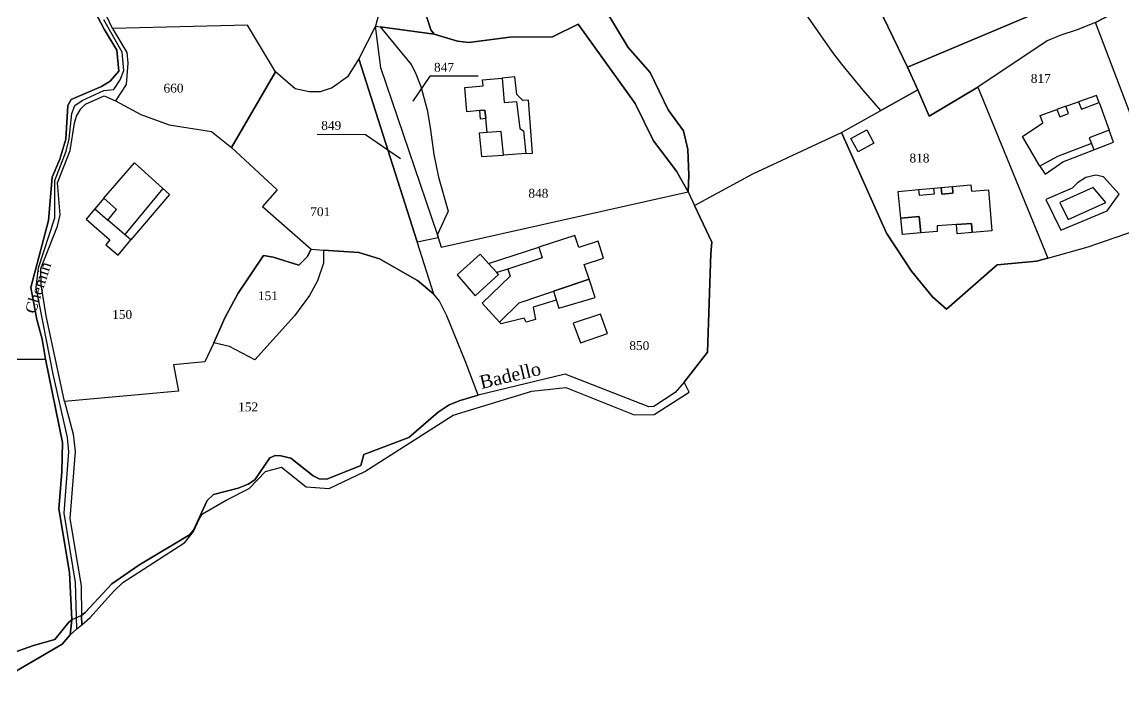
# Model space of a CAD drawing. Extents: x 1205805 to 1207436, y 6154338 to 6158020.
# Drawn here: x 1206856.1 to 1207105.4, y 6154352.3 to 6154500.9 of the extents above; entities that cross this region are included whole.
import ezdxf

# ---------------------------------------------------------------- set-up
doc = ezdxf.new("R2010")
doc.units = 0
doc.linetypes.add('CONTINU', pattern=[0])
for name, color, linetype in [('1LIEUDIT', 7, 'CONTINU'), ('1PARCELLE', 7, 'CONTINU'), ('1SECTION', 7, 'CONTINU'), ('1SUBDSECT', 7, 'CONTINU'), ('1TRONFLUV', 7, 'CONTINU'), ('1ZONCOMM', 7, 'CONTINU'), ('3BATIDUR', 7, 'CONTINU'), ('3BATILEGER', 7, 'CONTINU'), ('3FISCLINE', 7, 'CONTINUOUS'), ('3FLECHEPAR', 7, 'CONTINU'), ('3PARCELLETEX', 7, 'CONTINU'), ('3PISCINE', 7, 'CONTINUOUS'), ('3PONT', 7, 'CONTINU'), ('3TOPOLINE', 7, 'CONTINU'), ('3TRONFLUVTEX', 7, 'CONTINU'), ('3ZONCOMMTEX', 7, 'CONTINU')]:
    doc.layers.add(name, color=color, linetype=linetype)
doc.styles.get("Standard").update_dxf_attribs({"font": 'Times New Roman'})

msp = doc.modelspace()

# ---------------------------------------------------------------- linework, layer by layer
at = {"layer": '1LIEUDIT'}
for points in [[(1206851.77, 6154352.31), (1206865.16, 6154360.19), (1206866.99, 6154362.3), (1206867.4, 6154365.65), (1206866.83, 6154376.42), (1206864.39, 6154390.82), (1206865.13, 6154399.13), (1206865.23, 6154405.77), (1206861.4, 6154424.62), (1206860.68, 6154429.16), (1206859.46, 6154433.63), (1206858.08, 6154440.87), (1206862.11, 6154456.05), (1206862.94, 6154465.79), (1206864.67, 6154469.87), (1206866, 6154474.43), (1206866.47, 6154482.03), (1206867.25, 6154483.37), (1206874.07, 6154486.33), (1206876.07, 6154487.54), (1206877.98, 6154489.83), (1206877.58, 6154494.53), (1206874.65, 6154499.32), (1206870.33, 6154507.68)], [(1206870.33, 6154507.68), (1206874.65, 6154499.32), (1206877.58, 6154494.53), (1206877.98, 6154489.83), (1206876.07, 6154487.54), (1206874.07, 6154486.33), (1206867.25, 6154483.37), (1206866.47, 6154482.03), (1206866, 6154474.43), (1206864.67, 6154469.87), (1206862.94, 6154465.79), (1206862.11, 6154456.05), (1206858.08, 6154440.87), (1206859.46, 6154433.63), (1206860.68, 6154429.16), (1206861.4, 6154424.62), (1206865.23, 6154405.77), (1206865.13, 6154399.13), (1206864.39, 6154390.82), (1206866.83, 6154376.42), (1206867.4, 6154365.65), (1206866.99, 6154362.3), (1206868.53, 6154363.62), (1206869.6, 6154364.53), (1206871.52, 6154366.18), (1206876.81, 6154372.06), (1206878.94, 6154374.1), (1206892.92, 6154383.15), (1206894.93, 6154385.69), (1206896.27, 6154388.61), (1206896.96, 6154389.63), (1206902.26, 6154392.78), (1206907.48, 6154395.38), (1206911.18, 6154399.25), (1206914.84, 6154400.23), (1206920.37, 6154395.75), (1206925.62, 6154395.41), (1206933.68, 6154399.21), (1206953.65, 6154411.99), (1206971.49, 6154417.44), (1206979.15, 6154418.25), (1206994.61, 6154412.08), (1206999.16, 6154412.13), (1207007.09, 6154417.2), (1207005.89, 6154419.44), (1207011.18, 6154426.26), (1207011.95, 6154448.58), (1207012.22, 6154451.12), (1207008.28, 6154459.39), (1207021.49, 6154466.57), (1207041.55, 6154475.94), (1207051.7, 6154453.15), (1207057.4, 6154444.55), (1207062.15, 6154438.77), (1207065.26, 6154435.99), (1207076.78, 6154445.97), (1207085.66, 6154446.8), (1207088.23, 6154447.5), (1207097.32, 6154450.03), (1207115.92, 6154456.49)]]:
    msp.add_lwpolyline(points, dxfattribs=at)
at = {"layer": '1PARCELLE'}
for points in [[(1207050.44, 6154480.89), (1207046.46, 6154485.5), (1207041.58, 6154491.42), (1207039.6, 6154494.01), (1207016.71, 6154526.84), (1206998.85, 6154550.91), (1207002.41, 6154554.02), (1207008.22, 6154557.61), (1207020.51, 6154564.85), (1207026.51, 6154552.77), (1207042.33, 6154519.94), (1207056.46, 6154490.72), (1207058.8, 6154485.56), (1207050.44, 6154480.89)], [(1207006.86, 6154462.5), (1207008.28, 6154459.39), (1207021.49, 6154466.57), (1207041.55, 6154475.94), (1207050.44, 6154480.89), (1207046.46, 6154485.5), (1207041.58, 6154491.42), (1207039.6, 6154494.01), (1207016.71, 6154526.84), (1206998.85, 6154550.91), (1206996.8, 6154549.39), (1206980.31, 6154534.73), (1206975.42, 6154530.29), (1206972.63, 6154527.94), (1206982.02, 6154513.18), (1206984.2, 6154509.38), (1206988.46, 6154503.18), (1206993.22, 6154495.13), (1206998.26, 6154489.52), (1207002.29, 6154481.04), (1207005.8, 6154476.27), (1207006.77, 6154472.11), (1207007.02, 6154466.31), (1207006.86, 6154462.5)], [(1206943.63, 6154545.58), (1206942.98, 6154545.58), (1206940.65, 6154539.54), (1206938.5, 6154531.4), (1206938.47, 6154528.09), (1206938.56, 6154512.82), (1206937.63, 6154506.09), (1206936.11, 6154499.97), (1206937.14, 6154499.81), (1206949.39, 6154498.19), (1206948.6, 6154499.16), (1206947.42, 6154502.95), (1206948.35, 6154504.73), (1206950.96, 6154508.11), (1206957.66, 6154514.23), (1206943.63, 6154545.58)], [(1207056.46, 6154490.72), (1207042.33, 6154519.94), (1207069.44, 6154535.2), (1207072.68, 6154536.45), (1207086.9, 6154503.52), (1207056.46, 6154490.72)], [(1207124.15, 6154513.18), (1207141.73, 6154464.31), (1207136.95, 6154463.51), (1207131.55, 6154462.05), (1207119.35, 6154457.67), (1207115.92, 6154456.49), (1207098.98, 6154500.82), (1207117.35, 6154510.36), (1207124.15, 6154513.18)], [(1206913.45, 6154489.67), (1206907.1, 6154500.22), (1206876.57, 6154499.48), (1206879.84, 6154494.03), (1206880.06, 6154491.63), (1206879.65, 6154486.82), (1206877.25, 6154483.06), (1206882.98, 6154479.97), (1206889.38, 6154477.63), (1206898.98, 6154476.17), (1206903.53, 6154472.5), (1206913.45, 6154489.67)], [(1207006.86, 6154462.5), (1207004.22, 6154467.19), (1206998.96, 6154474.05), (1206994.81, 6154482.51), (1206981.92, 6154500.41), (1206976.16, 6154497.58), (1206966.5, 6154497.46), (1206957.19, 6154496.26), (1206954.62, 6154496.57), (1206949.39, 6154498.19), (1206937.14, 6154499.81), (1206944.16, 6154491.32), (1206945.09, 6154489.58), (1206946.32, 6154486.36), (1206947.75, 6154481.04), (1206948.47, 6154477.04), (1206949.27, 6154470.95), (1206950.37, 6154465.81), (1206952.54, 6154458.11), (1206950.13, 6154452.82), (1206950.27, 6154452.14), (1206950.94, 6154450), (1207006.86, 6154462.5)], [(1207115.92, 6154456.49), (1207098.98, 6154500.82), (1207094.63, 6154499.05), (1207091.16, 6154497.94), (1207088.07, 6154496.66), (1207072.41, 6154486.18), (1207088.23, 6154447.5), (1207097.32, 6154450.03), (1207115.92, 6154456.49)], [(1206936.11, 6154499.97), (1206932.32, 6154492.57), (1206945.48, 6154451.18), (1206950.27, 6154452.14), (1206950.13, 6154452.82), (1206937.29, 6154490.52), (1206936.11, 6154499.97)], [(1206936.11, 6154499.97), (1206937.14, 6154499.81), (1206944.16, 6154491.32), (1206945.09, 6154489.58), (1206946.32, 6154486.36), (1206947.75, 6154481.04), (1206948.47, 6154477.04), (1206949.27, 6154470.95), (1206950.37, 6154465.81), (1206952.54, 6154458.11), (1206950.13, 6154452.82), (1206937.29, 6154490.52), (1206936.11, 6154499.97)], [(1206932.32, 6154492.57), (1206929.72, 6154488.51), (1206926.27, 6154486.06), (1206923.53, 6154485.12), (1206921.09, 6154485.13), (1206917.88, 6154485.79), (1206913.45, 6154489.67), (1206903.53, 6154472.5), (1206913.85, 6154462.93), (1206910.48, 6154459.18), (1206921.49, 6154449.51), (1206924.3, 6154449.29), (1206932.34, 6154448.75), (1206936.99, 6154447.32), (1206945.57, 6154442.47), (1206949.3, 6154439.32), (1206945.48, 6154451.18), (1206932.32, 6154492.57)], [(1207041.55, 6154475.94), (1207050.44, 6154480.89), (1207058.8, 6154485.56), (1207061.35, 6154479.6), (1207072.41, 6154486.18), (1207088.23, 6154447.5), (1207085.66, 6154446.8), (1207076.78, 6154445.97), (1207065.26, 6154435.99), (1207062.15, 6154438.77), (1207057.4, 6154444.55), (1207051.7, 6154453.15), (1207041.55, 6154475.94)], [(1206877.25, 6154483.06), (1206882.98, 6154479.97), (1206889.38, 6154477.63), (1206898.98, 6154476.17), (1206903.53, 6154472.5), (1206913.85, 6154462.93), (1206910.48, 6154459.18), (1206921.49, 6154449.51), (1206920.63, 6154447.79), (1206918.75, 6154445.92), (1206912.92, 6154447.75), (1206910.76, 6154448.08), (1206905, 6154439.62), (1206901.97, 6154434.03), (1206899.53, 6154428.33), (1206897.43, 6154424.03), (1206890.36, 6154423.37), (1206891.52, 6154417.4), (1206865.72, 6154415.04), (1206861.56, 6154434.47), (1206860.44, 6154441.47), (1206860.37, 6154445.18), (1206864.12, 6154454.71), (1206864.71, 6154457.33), (1206864.09, 6154464.51), (1206866.97, 6154471.82), (1206868, 6154478.06), (1206868.42, 6154479.65), (1206869.38, 6154481.31), (1206870.48, 6154482.35), (1206874.66, 6154484.23), (1206877.25, 6154483.06)], [(1207006.86, 6154462.5), (1207008.28, 6154459.39), (1207012.22, 6154451.12), (1207011.95, 6154448.58), (1207011.18, 6154426.26), (1207005.89, 6154419.44), (1207003.9, 6154417.14), (1206999.07, 6154413.96), (1206997.93, 6154413.87), (1206979.01, 6154421.24), (1206959.32, 6154416.51), (1206956.38, 6154424.25), (1206952.24, 6154434.44), (1206950.55, 6154437.81), (1206949.3, 6154439.32), (1206945.48, 6154451.18), (1206950.27, 6154452.14), (1206950.94, 6154450), (1207006.86, 6154462.5)], [(1206959.32, 6154416.51), (1206956.38, 6154424.25), (1206952.24, 6154434.44), (1206950.55, 6154437.81), (1206949.3, 6154439.32), (1206945.57, 6154442.47), (1206936.99, 6154447.32), (1206932.34, 6154448.75), (1206924.3, 6154449.29), (1206924.31, 6154446.39), (1206922.93, 6154442.41), (1206921.12, 6154439.03), (1206917.73, 6154434.42), (1206908.81, 6154424.51), (1206903.07, 6154427.5), (1206899.53, 6154428.33), (1206897.43, 6154424.03), (1206890.36, 6154423.37), (1206891.52, 6154417.4), (1206865.72, 6154415.04), (1206867.63, 6154407.72), (1206868.09, 6154403.75), (1206866.92, 6154388.63), (1206868.75, 6154377.79), (1206869.45, 6154373.4), (1206869.56, 6154366.68), (1206870.37, 6154367.35), (1206876.44, 6154373.83), (1206882.49, 6154378.03), (1206894.02, 6154384.94), (1206894.91, 6154385.98), (1206898, 6154392.7), (1206899.4, 6154394.05), (1206905.03, 6154395.44), (1206907.23, 6154396.34), (1206908.78, 6154397.38), (1206912.2, 6154402.35), (1206913.4, 6154402.84), (1206914.64, 6154402.81), (1206916.93, 6154402.23), (1206921.99, 6154398.29), (1206923.37, 6154397.56), (1206925.08, 6154397.49), (1206932.73, 6154400.63), (1206933.41, 6154403.08), (1206943.62, 6154406.93), (1206950.26, 6154412.69), (1206952.78, 6154414.33), (1206955.23, 6154415.32), (1206959.32, 6154416.51)], [(1206924.3, 6154449.29), (1206924.31, 6154446.39), (1206922.93, 6154442.41), (1206921.12, 6154439.03), (1206917.73, 6154434.42), (1206908.81, 6154424.51), (1206903.07, 6154427.5), (1206899.53, 6154428.33), (1206901.97, 6154434.03), (1206905, 6154439.62), (1206910.76, 6154448.08), (1206912.92, 6154447.75), (1206918.75, 6154445.92), (1206920.63, 6154447.79), (1206921.49, 6154449.51), (1206924.3, 6154449.29)]]:
    msp.add_lwpolyline(points, close=True, dxfattribs=at)
for points in [[(1206824.64, 6154555.81), (1206868.99, 6154550.5), (1206871.82, 6154545.97), (1206873.15, 6154529.16), (1206870.22, 6154514.7), (1206869.95, 6154510.82), (1206870.33, 6154507.68), (1206874.65, 6154499.32), (1206877.58, 6154494.53), (1206877.98, 6154489.83), (1206876.07, 6154487.54), (1206874.07, 6154486.33), (1206867.25, 6154483.37), (1206866.47, 6154482.03), (1206866, 6154474.43), (1206864.67, 6154469.87), (1206862.94, 6154465.79), (1206862.11, 6154456.05), (1206858.08, 6154440.87), (1206859.46, 6154433.63), (1206860.68, 6154429.16), (1206861.4, 6154424.62), (1206823.81, 6154424.28)], [(1207117.35, 6154510.36), (1207098.98, 6154500.82), (1207094.63, 6154499.05), (1207091.16, 6154497.94), (1207088.07, 6154496.66), (1207072.41, 6154486.18), (1207061.35, 6154479.6), (1207058.8, 6154485.56), (1207056.46, 6154490.72), (1207086.9, 6154503.52), (1207105.12, 6154510.19), (1207110.15, 6154513.22)], [(1206937.63, 6154506.09), (1206936.11, 6154499.97), (1206932.32, 6154492.57), (1206929.72, 6154488.51), (1206926.27, 6154486.06), (1206923.53, 6154485.12), (1206921.09, 6154485.13), (1206917.88, 6154485.79), (1206913.45, 6154489.67), (1206907.1, 6154500.22), (1206876.57, 6154499.48), (1206874.12, 6154504.6)], [(1206947.42, 6154502.95), (1206948.6, 6154499.16), (1206949.39, 6154498.19), (1206954.62, 6154496.57), (1206957.19, 6154496.26), (1206966.5, 6154497.46), (1206976.16, 6154497.58), (1206981.92, 6154500.41), (1206994.81, 6154482.51), (1206998.96, 6154474.05), (1207004.22, 6154467.19), (1207006.86, 6154462.5), (1207006.86, 6154462.5), (1207007.02, 6154466.31), (1207006.77, 6154472.11), (1207005.8, 6154476.27), (1207002.29, 6154481.04), (1206998.26, 6154489.52), (1206993.22, 6154495.13), (1206988.46, 6154503.18)], [(1206823.81, 6154424.28), (1206861.4, 6154424.62), (1206865.23, 6154405.77), (1206865.13, 6154399.13), (1206864.39, 6154390.82), (1206866.83, 6154376.42), (1206867.4, 6154365.65), (1206866.65, 6154365.17), (1206863.5, 6154361.2), (1206858.72, 6154359.86), (1206853.99, 6154358.2)]]:
    msp.add_lwpolyline(points, dxfattribs=at)
at = {"layer": '1SECTION'}
msp.add_lwpolyline([(1206851.77, 6154352.31), (1206865.16, 6154360.19), (1206866.99, 6154362.3), (1206868.53, 6154363.62), (1206869.6, 6154364.53), (1206871.52, 6154366.18), (1206876.81, 6154372.06), (1206878.94, 6154374.1), (1206892.92, 6154383.15), (1206894.93, 6154385.69), (1206896.27, 6154388.61), (1206896.96, 6154389.63), (1206902.26, 6154392.78), (1206907.48, 6154395.38), (1206911.18, 6154399.25), (1206914.84, 6154400.23), (1206920.37, 6154395.75), (1206925.62, 6154395.41), (1206933.68, 6154399.21), (1206953.65, 6154411.99), (1206971.49, 6154417.44), (1206979.15, 6154418.25), (1206994.61, 6154412.08), (1206999.16, 6154412.13), (1207007.09, 6154417.2), (1207005.89, 6154419.44), (1207011.18, 6154426.26), (1207011.95, 6154448.58), (1207012.22, 6154451.12), (1207008.28, 6154459.39), (1207021.49, 6154466.57), (1207041.55, 6154475.94), (1207051.7, 6154453.15), (1207057.4, 6154444.55), (1207062.15, 6154438.77), (1207065.26, 6154435.99), (1207076.78, 6154445.97), (1207085.66, 6154446.8), (1207088.23, 6154447.5), (1207097.32, 6154450.03), (1207115.92, 6154456.49)], dxfattribs=at)
at = {"layer": '1SUBDSECT'}
msp.add_lwpolyline([(1206851.77, 6154352.31), (1206865.16, 6154360.19), (1206866.99, 6154362.3), (1206868.53, 6154363.62), (1206869.6, 6154364.53), (1206871.52, 6154366.18), (1206876.81, 6154372.06), (1206878.94, 6154374.1), (1206892.92, 6154383.15), (1206894.93, 6154385.69), (1206896.27, 6154388.61), (1206896.96, 6154389.63), (1206902.26, 6154392.78), (1206907.48, 6154395.38), (1206911.18, 6154399.25), (1206914.84, 6154400.23), (1206920.37, 6154395.75), (1206925.62, 6154395.41), (1206933.68, 6154399.21), (1206953.65, 6154411.99), (1206971.49, 6154417.44), (1206979.15, 6154418.25), (1206994.61, 6154412.08), (1206999.16, 6154412.13), (1207007.09, 6154417.2), (1207005.89, 6154419.44), (1207011.18, 6154426.26), (1207011.95, 6154448.58), (1207012.22, 6154451.12), (1207008.28, 6154459.39), (1207021.49, 6154466.57), (1207041.55, 6154475.94), (1207051.7, 6154453.15), (1207057.4, 6154444.55), (1207062.15, 6154438.77), (1207065.26, 6154435.99), (1207076.78, 6154445.97), (1207085.66, 6154446.8), (1207088.23, 6154447.5), (1207097.32, 6154450.03), (1207115.92, 6154456.49)], dxfattribs=at)
at = {"layer": '1TRONFLUV'}
msp.add_lwpolyline([(1206869.6, 6154364.53), (1206871.52, 6154366.18), (1206876.81, 6154372.06), (1206878.94, 6154374.1), (1206892.92, 6154383.15), (1206894.93, 6154385.69), (1206896.27, 6154388.61), (1206896.96, 6154389.63), (1206902.26, 6154392.78), (1206907.48, 6154395.38), (1206911.18, 6154399.25), (1206914.84, 6154400.23), (1206920.37, 6154395.75), (1206925.62, 6154395.41), (1206933.68, 6154399.21), (1206953.65, 6154411.99), (1206971.49, 6154417.44), (1206979.15, 6154418.25), (1206994.61, 6154412.08), (1206999.16, 6154412.13), (1207007.09, 6154417.2), (1207005.89, 6154419.44), (1207003.9, 6154417.14), (1206999.07, 6154413.96), (1206997.93, 6154413.87), (1206979.01, 6154421.24), (1206959.32, 6154416.51), (1206955.23, 6154415.32), (1206952.78, 6154414.33), (1206950.26, 6154412.69), (1206943.62, 6154406.93), (1206933.41, 6154403.08), (1206932.73, 6154400.63), (1206925.08, 6154397.49), (1206923.37, 6154397.56), (1206921.99, 6154398.29), (1206916.93, 6154402.23), (1206914.64, 6154402.81), (1206913.4, 6154402.84), (1206912.2, 6154402.35), (1206908.78, 6154397.38), (1206907.23, 6154396.34), (1206905.03, 6154395.44), (1206899.4, 6154394.05), (1206898, 6154392.7), (1206894.91, 6154385.98), (1206894.02, 6154384.94), (1206882.49, 6154378.03), (1206876.44, 6154373.83), (1206870.37, 6154367.35), (1206869.56, 6154366.68), (1206869.6, 6154364.53)], close=True, dxfattribs=at)
msp.add_lwpolyline([(1206853.99, 6154358.2), (1206858.72, 6154359.86), (1206863.5, 6154361.2), (1206866.65, 6154365.17), (1206867.4, 6154365.65), (1206867.4, 6154365.65), (1206866.99, 6154362.3), (1206865.16, 6154360.19), (1206851.77, 6154352.31)], dxfattribs=at)
at = {"layer": '1ZONCOMM'}
msp.add_lwpolyline([(1206868.53, 6154363.62), (1206868.19, 6154374.15), (1206865.65, 6154389.81), (1206866.68, 6154403.71), (1206866.4, 6154406.95), (1206863.17, 6154421.28), (1206859.28, 6154440.83), (1206859.85, 6154445.29), (1206863.49, 6154456.63), (1206863.49, 6154465.04), (1206866.08, 6154471.7), (1206866.78, 6154474.5), (1206867.34, 6154480.25), (1206868.04, 6154482.03), (1206869.68, 6154483.2), (1206874.64, 6154485.42), (1206876.86, 6154485.67), (1206878.33, 6154487.84), (1206879.11, 6154489.96), (1206878.75, 6154494.09), (1206874.6, 6154501.4)], dxfattribs=at)
at = {"layer": '3BATIDUR'}
for points in [[(1206965.07, 6154470.83), (1206964.53, 6154476.18), (1206961.32, 6154475.9), (1206961.02, 6154479.07), (1206960.85, 6154481.01), (1206959.69, 6154480.9), (1206956.75, 6154480.64), (1206956.3, 6154486.09), (1206960.44, 6154486.46), (1206960.31, 6154487.84), (1206964.73, 6154488.23), (1206965.19, 6154482.75), (1206968.02, 6154482.95), (1206968.75, 6154476.8), (1206969.6, 6154476.3), (1206970.09, 6154471.17), (1206965.07, 6154470.83)], [(1207098.09, 6154473.42), (1207090.37, 6154470.5), (1207086.44, 6154468.33), (1207082.47, 6154475.05), (1207087.07, 6154478.12), (1207086.47, 6154479.79), (1207090.29, 6154481.14), (1207090.9, 6154479.5), (1207092.89, 6154480.23), (1207092.32, 6154481.85), (1207095.19, 6154482.87), (1207095.81, 6154481.22), (1207099.8, 6154482.7), (1207102.07, 6154476.46), (1207097.6, 6154474.69), (1207098.09, 6154473.42)], [(1206874.62, 6154461.05), (1206881.51, 6154469.09), (1206889.48, 6154461.87), (1206880.73, 6154451.67), (1206875.53, 6154456.11), (1206877.49, 6154458.49), (1206874.62, 6154461.05)], [(1207066.61, 6154463.72), (1207070.78, 6154464.08), (1207070.92, 6154462.69), (1207074.76, 6154462.93), (1207075.54, 6154453.7), (1207071.12, 6154453.33), (1207070.96, 6154455.33), (1207067.52, 6154455.11), (1207063.16, 6154454.82), (1207063.19, 6154453.5), (1207059.47, 6154453.21), (1207059.13, 6154456.92), (1207054.95, 6154456.52), (1207054.35, 6154462.55), (1207058.98, 6154463.04), (1207059.1, 6154461.73), (1207062.54, 6154462.06), (1207062.42, 6154463.37), (1207064.08, 6154463.51), (1207064.23, 6154462.01), (1207066.74, 6154462.23), (1207066.61, 6154463.72)], [(1206960.18, 6154437.34), (1206964.13, 6154432.99), (1206968.58, 6154437.41), (1206984.44, 6154442.72), (1206983.33, 6154446.07), (1206987.71, 6154447.51), (1206986.46, 6154451.32), (1206982.08, 6154449.89), (1206981.17, 6154452.64), (1206973.04, 6154449.99), (1206973.79, 6154447.57), (1206966.05, 6154445.04), (1206966.54, 6154443.45), (1206960.18, 6154437.34)], [(1206961.66, 6154446.29), (1206959.74, 6154448.41), (1206954.54, 6154443.72), (1206958.63, 6154438.97), (1206963.88, 6154443.83), (1206963.53, 6154444.22), (1206961.66, 6154446.29)]]:
    msp.add_lwpolyline(points, close=True, dxfattribs=at)
at = {"layer": '3BATILEGER'}
for points in [[(1207099.8, 6154482.7), (1207099.23, 6154484.29), (1207095.19, 6154482.87), (1207095.81, 6154481.22), (1207099.8, 6154482.7)], [(1206959.69, 6154480.9), (1206960.85, 6154481.01), (1206961.02, 6154479.07), (1206959.85, 6154478.97), (1206959.69, 6154480.9)], [(1207092.32, 6154481.85), (1207090.29, 6154481.14), (1207090.9, 6154479.5), (1207092.89, 6154480.23), (1207092.32, 6154481.85)], [(1207045.33, 6154471.53), (1207043.65, 6154474.58), (1207047.24, 6154476.54), (1207048.86, 6154473.49), (1207045.33, 6154471.53)], [(1207098.09, 6154473.42), (1207098.64, 6154472.03), (1207103.06, 6154473.74), (1207102.07, 6154476.46), (1207097.6, 6154474.69), (1207098.09, 6154473.42)], [(1207064.08, 6154463.51), (1207066.61, 6154463.72), (1207066.74, 6154462.23), (1207064.23, 6154462.01), (1207064.08, 6154463.51)], [(1206874.62, 6154461.05), (1206872.56, 6154458.64), (1206875.53, 6154456.11), (1206877.49, 6154458.49), (1206874.62, 6154461.05)], [(1207059.47, 6154453.21), (1207055.31, 6154452.87), (1207054.95, 6154456.52), (1207059.13, 6154456.92), (1207059.47, 6154453.21)], [(1207071.12, 6154453.33), (1207067.7, 6154453.04), (1207067.52, 6154455.11), (1207070.96, 6154455.33), (1207071.12, 6154453.33)], [(1206966.05, 6154445.04), (1206963.53, 6154444.22), (1206961.66, 6154446.29), (1206973.04, 6154449.99), (1206973.79, 6154447.57), (1206966.05, 6154445.04)], [(1206984.44, 6154442.72), (1206976.36, 6154440.01), (1206977.56, 6154436.17), (1206985.8, 6154438.62), (1206984.44, 6154442.72)]]:
    msp.add_lwpolyline(points, close=True, dxfattribs=at)
at = {"layer": '3FISCLINE'}
for points in [[(1206970.09, 6154471.17), (1206971.61, 6154471.28), (1206970.7, 6154483.26), (1206969.39, 6154483.14), (1206968.05, 6154484.56), (1206967.6, 6154488.49), (1206964.73, 6154488.23)], [(1206961.32, 6154475.9), (1206959.54, 6154475.74), (1206960.03, 6154470.49), (1206965.07, 6154470.83)], [(1207086.44, 6154468.33), (1207087.58, 6154466.54), (1207091.65, 6154469.27), (1207098.64, 6154472.03)], [(1206887.96, 6154463.25), (1206879.35, 6154452.85)], [(1207058.98, 6154463.04), (1207062.42, 6154463.37)], [(1206872.56, 6154458.64), (1206870.59, 6154456.3), (1206875.95, 6154451.64), (1206875.03, 6154450.53), (1206877.85, 6154448.15), (1206880.73, 6154451.67)], [(1206976.99, 6154437.98), (1206971.79, 6154436.43), (1206972.27, 6154433.6), (1206970.18, 6154432.99), (1206969.74, 6154433.94), (1206964.51, 6154432.62), (1206964.13, 6154432.99)]]:
    msp.add_lwpolyline(points, dxfattribs=at)
at = {"layer": '3FLECHEPAR'}
for points in [[(1206959.32, 6154488.66), (1206948.4, 6154488.68), (1206944.53, 6154483.04)], [(1206922.87, 6154475.53), (1206933.79, 6154475.51), (1206941.72, 6154470.03)]]:
    msp.add_lwpolyline(points, dxfattribs=at)
at = {"layer": '3PISCINE'}
for points in [[(1207090.97, 6154460.07), (1207092.8, 6154456.24), (1207101.33, 6154460.09), (1207098.45, 6154463.46), (1207090.97, 6154460.07)], [(1206980.83, 6154432.79), (1206982.44, 6154428.36), (1206988.58, 6154430.43), (1206987, 6154434.84), (1206980.83, 6154432.79)]]:
    msp.add_lwpolyline(points, close=True, dxfattribs=at)
at = {"layer": '3PONT'}
msp.add_lwpolyline([(1206869.56, 6154366.68), (1206867.4, 6154365.65), (1206866.99, 6154362.3), (1206868.53, 6154363.62), (1206869.6, 6154364.53), (1206869.56, 6154366.68)], close=True, dxfattribs=at)
at = {"layer": '3TOPOLINE'}
msp.add_lwpolyline([(1207087.75, 6154460.77), (1207091.14, 6154453.83), (1207101.66, 6154458.19), (1207104.39, 6154461.97), (1207100.84, 6154465.88), (1207099.11, 6154466.27), (1207096.81, 6154465.72), (1207094.92, 6154464.57), (1207093.7, 6154463.3), (1207087.75, 6154460.77)], dxfattribs=at)

# ---------------------------------------------------------------- texts
at = {"layer": '3PARCELLETEX'}
for s, p in [('847', (1206949.32, 6154489.68)), ('817', (1207084.36, 6154487.16)), ('660', (1206888.11, 6154484.96)), ('849', (1206923.8, 6154476.53)), ('818', (1207056.91, 6154469.15)), ('848', (1206970.67, 6154461.18)), ('701', (1206921.32, 6154457.01)), ('151', (1206909.48, 6154438.01)), ('150', (1206876.48, 6154433.76)), ('850', (1206993.51, 6154426.73)), ('152', (1206905, 6154412.85))]:
    msp.add_text(s, height=2, dxfattribs=at).set_placement(p)
at = {"layer": '3TRONFLUVTEX'}
msp.add_text('Badello', height=3, rotation=13.4, dxfattribs=at).set_placement((1206960.04, 6154417.89))
at = {"layer": '3ZONCOMMTEX'}
msp.add_text('Chemin', height=2.5, rotation=72.2, dxfattribs=at).set_placement((1206859.09, 6154434.76))

doc.saveas('drawing.dxf')
